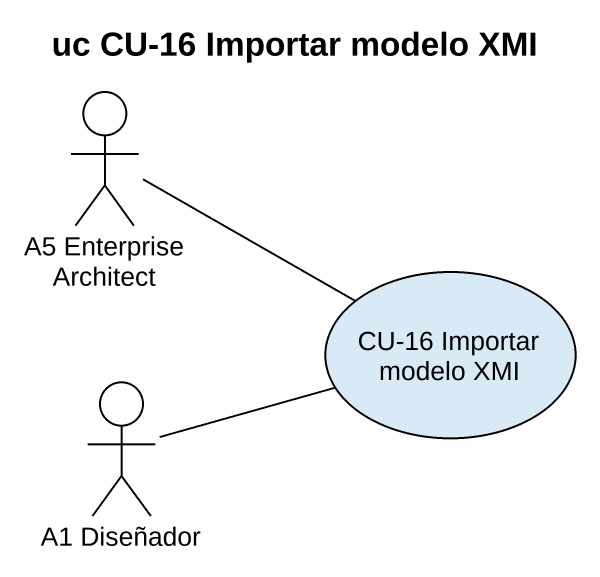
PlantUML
@startuml
title uc CU-16 Importar modelo XMI
actor "A5 Enterprise Architect" as A5_Enterprise_Architect
usecase "CU-16 Importar modelo XMI" as CU_16_Importar_modelo_XMI
actor "A1 Diseñador" as A1_Diseñador
A5_Enterprise_Architect -right- CU_16_Importar_modelo_XMI
A1_Diseñador -right- CU_16_Importar_modelo_XMI
@enduml
